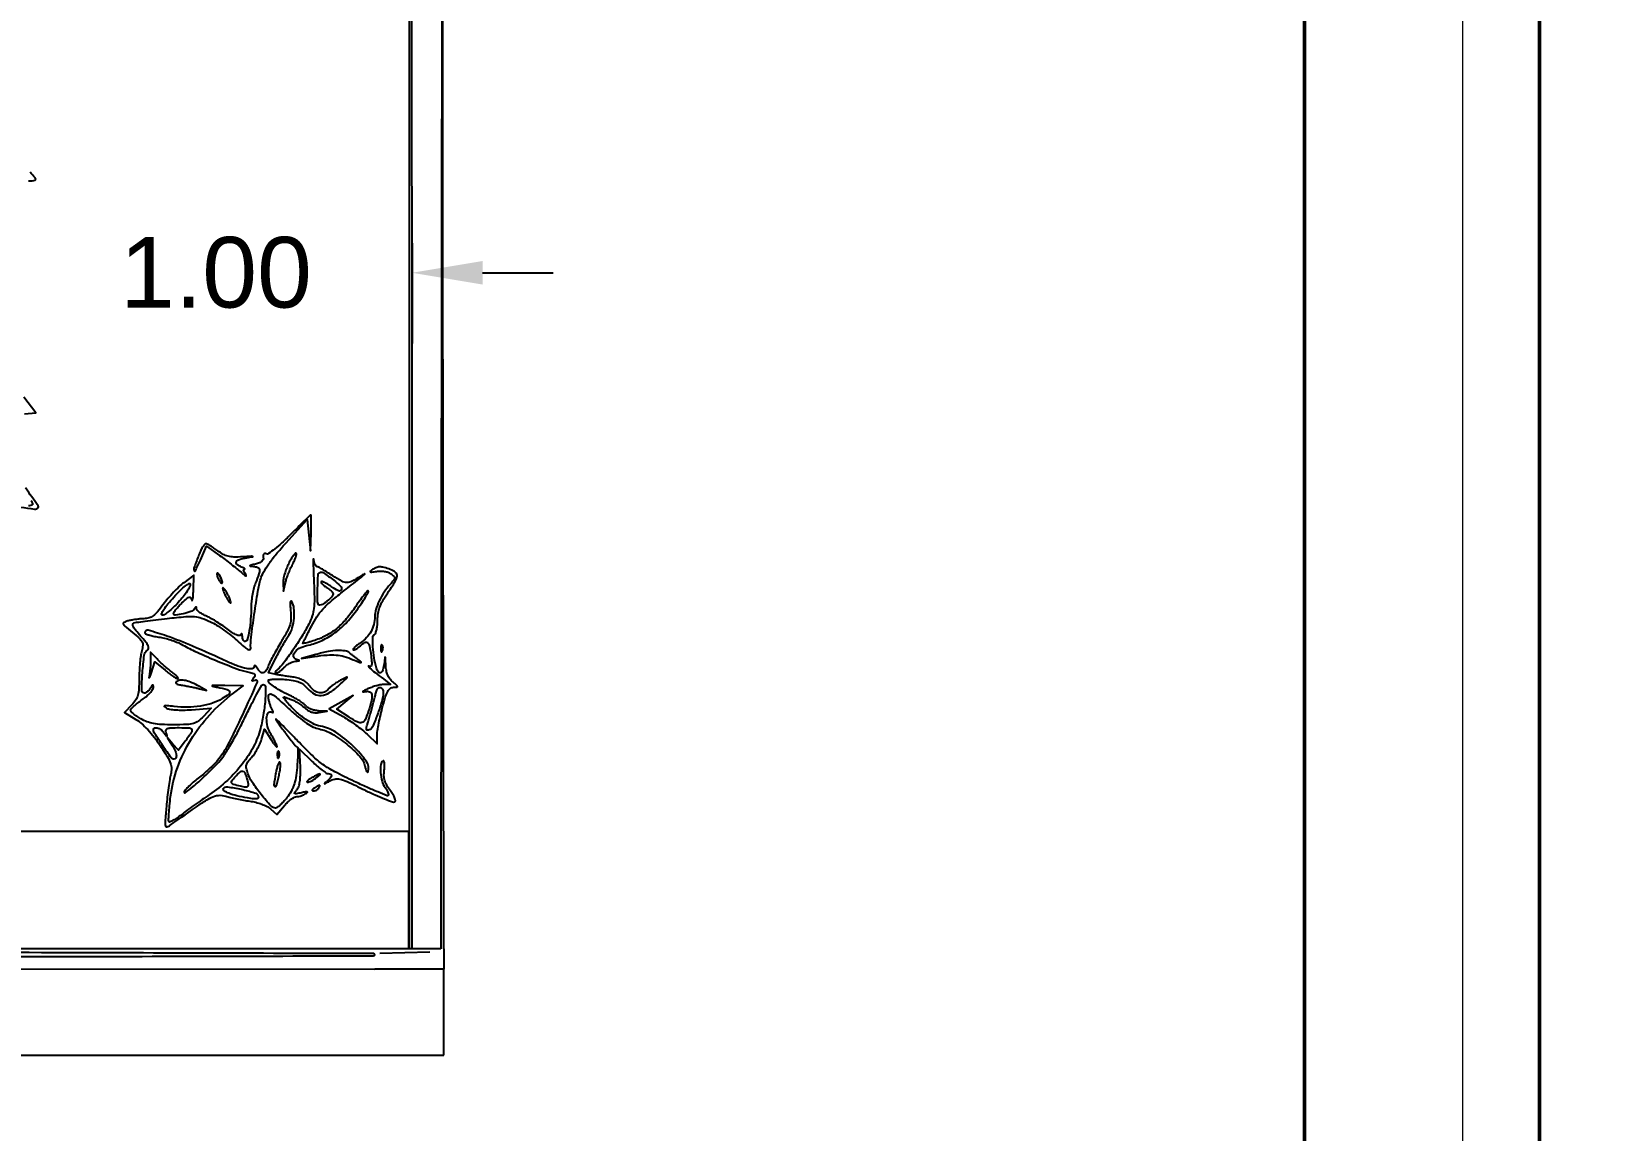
# Model space of a CAD drawing. Header units: inches. Extents: x -279 to 561, y -345 to 342.
# Drawn here: x -206.599 to -202.592, y -302.192 to -299.39 of the extents above; entities that cross this region are included whole.
import ezdxf

# ---------------------------------------------------------------- set-up
doc = ezdxf.new("R2010")
doc.units = ezdxf.units.IN
doc.header["$LTSCALE"] = 0.5
doc.header["$MEASUREMENT"] = 0
doc.layers.add('CADER', color=7, linetype='Continuous')
doc.layers.add('S-DIM', color=7, linetype='Continuous')
doc.layers.add('G-ANNO-HLIN', color=5, linetype='Continuous', lineweight=50)
doc.styles.get("Standard").update_dxf_attribs({"font": 'arial.ttf'})
doc.dimstyles.get("Standard").update_dxf_attribs({"dimtxt": 0.18, "dimasz": 0.18, "dimexe": 0.18, "dimexo": 0.0625, "dimgap": 0.09, "dimtad": 0, "dimtih": 1, "dimtoh": 1, "dimzin": 0, "dimdsep": 46, "dimtxsty": 'Standard', "dimcen": 0.09, "dimadec": 0, "dimazin": 0, "dimtfac": 1, "dimtofl": 0, "dimtmove": 0, "dimatfit": 3, "dimfxl": 1, "dimtolj": 1, "dimtzin": 0, "dimarcsym": 0})

# ---------------------------------------------------------------- blocks, each defined once
blk = doc.blocks.new('*D1071')
at = {"color": 0, "linetype": 'ByBlock', "lineweight": -2, "transparency": 16777216}
for p, q in [((558.6522, 342.2788), (558.6522, 342.4729)), ((560.6522, 342.2788), (560.6522, 342.4729)), ((558.8322, 342.2929), (559.1722, 342.2929)), ((560.4722, 342.2929), (560.1322, 342.2929))]:
    blk.add_line(p, q, dxfattribs=at)
at = {"color": 0, "linetype": 'ByBlock', "transparency": 16777216}
for points in [[(558.8322, 342.3229), (558.8322, 342.2629), (558.6522, 342.2929)], [(560.4722, 342.3229), (560.4722, 342.2629), (560.6522, 342.2929)]]:
    blk.add_solid(points, dxfattribs=at)
at = {"layer": 'Defpoints', "color": 0, "linetype": 'ByBlock', "transparency": 16777216}
for p in [(560.6522, 342.2929), (558.6522, 342.2163), (560.6522, 342.2163)]:
    blk.add_point(p, dxfattribs=at)
at = {"layer": 'Defpoints', "color": 0, "ltscale": 0.5, "transparency": 16777216}
for p in [(-209.5, -305.36), (-209.5, -305.81), (-209.5, -305.81)]:
    blk.add_point(p, dxfattribs=at)
at = {"layer": 'S-DIM', "color": 0, "lineweight": -2, "ltscale": 0.5, "transparency": 16777216}
for p, q in [((-209.5, -305.18), (-209.5, -305)), ((-209.5625, -305.36), (-209.68, -305.36)), ((-209.5625, -305.81), (-209.68, -305.81)), ((-209.5, -305.99), (-209.5, -306.17))]:
    blk.add_line(p, q, dxfattribs=at)
at = {"layer": 'S-DIM', "color": 0, "ltscale": 0.5, "transparency": 16777216}
for points in [[(-209.53, -305.18), (-209.47, -305.18), (-209.5, -305.36)], [(-209.53, -305.99), (-209.47, -305.99), (-209.5, -305.81)]]:
    blk.add_solid(points, dxfattribs=at)
at = {"color": 0, "linetype": 'ByBlock', "transparency": 16777216, "insert": (559.6522, 342.2929), "char_height": 0.18, "attachment_point": 5}
blk.add_mtext('\\A1;2.0000', dxfattribs=at)
at = {"layer": 'S-DIM', "color": 0, "ltscale": 0.5, "transparency": 16777216, "insert": (-209.5, -305.585), "char_height": 0.18, "attachment_point": 5}
blk.add_mtext('\\A1;0.45', dxfattribs=at)
blk = doc.blocks.new('*D1079')
at = {"color": 0, "linetype": 'ByBlock', "lineweight": -2, "transparency": 16777216}
for p, q in [((-206.6281, -299.9298), (-206.6281, -300.1853)), ((-205.6281, -299.9298), (-205.6281, -300.1853)), ((-206.8081, -300.0053), (-206.9881, -300.0053)), ((-205.4481, -300.0053), (-205.2681, -300.0053))]:
    blk.add_line(p, q, dxfattribs=at)
at = {"color": 0, "linetype": 'ByBlock', "transparency": 16777216}
for points in [[(-206.8081, -299.9753), (-206.8081, -300.0353), (-206.6281, -300.0053)], [(-205.4481, -299.9753), (-205.4481, -300.0353), (-205.6281, -300.0053)]]:
    blk.add_solid(points, dxfattribs=at)
at = {"layer": 'Defpoints', "color": 0, "linetype": 'ByBlock', "transparency": 16777216}
for p in [(-206.6281, -299.8673), (-205.6281, -299.8673), (-206.6281, -300.0053)]:
    blk.add_point(p, dxfattribs=at)
at = {"color": 0, "linetype": 'ByBlock', "transparency": 16777216, "insert": (-206.1281, -300.0053), "char_height": 0.18, "attachment_point": 5}
blk.add_mtext('\\A1;1.00', dxfattribs=at)

msp = doc.modelspace()

# ---------------------------------------------------------------- linework, layer by layer
for p, q in [((-205.5511, -298.1207), (-205.5529, -299.9248)), ((-205.5492, -299.9248), (-205.5511, -298.1207)), ((-205.6353, -299.0925), (-205.6353, -300.4107)), ((-205.5529, -299.9248), (-205.5547, -301.7289)), ((-205.5473, -301.7289), (-205.5492, -299.9248)), ((-205.6353, -300.4107), (-205.6353, -301.7289)), ((-205.628, -301.7289), (-205.628, -300.4084)), ((-205.6353, -301.7289), (-208.9358, -301.7289)), ((-205.7099, -301.7399), (-205.5828, -301.7363)), ((-205.5914, -301.7289), (-205.628, -301.7289)), ((-205.5547, -301.7289), (-205.5914, -301.7289)), ((-209.0182, -301.7784), (-205.7232, -301.7802))]:
    msp.add_line(p, q)
at = {"linetype": 'ByBlock'}
for p, q in [((-207.6373, -301.4289), (-205.6373, -301.4289)), ((-205.6373, -301.4289), (-205.6373, -301.7289)), ((-205.628, -301.7289), (-207.628, -301.7289)), ((-205.5473, -301.7289), (-205.5473, -301.7803)), ((-205.5473, -301.7803), (-205.7232, -301.7802)), ((-205.5473, -302), (-205.5473, -301.7803)), ((-212.4927, -302), (-205.5473, -302))]:
    msp.add_line(p, q, dxfattribs=at)
for points in [[(-207.5448, -301.7357, -0.000415), (-206.5419, -301.7376, -0.00001), (-205.7268, -301.74, -0.41338), (-205.7232, -301.7436, -0.41355), (-205.7268, -301.7472, -0.00001), (-206.5474, -301.7491, -0.000412), (-207.5574, -301.7505, -0.000144)], [(-206.6062, -299.7714, 0.030274), (-206.5965, -299.7708, 0.031408), (-206.5894, -299.7694, 0.341547), (-206.5877, -299.7672, 0.180647), (-206.5891, -299.7635, 0.004192), (-206.6017, -299.7493, 0.00878)], [(-206.6163, -300.3648), (-206.5877, -300.3626), (-206.6184, -300.3223, -0.008523)], [(-206.664, -300.5975, 0.002011), (-206.5908, -300.6077, 0.234078), (-206.5819, -300.6047, 0.363634), (-206.5815, -300.5996, 0.001742), (-206.6137, -300.5538, 0.002083)], [(-206.5999, -300.5856, -0.009944), (-206.5954, -300.5941, -0.344889), (-206.5958, -300.5962, -0.223605), (-206.606, -300.5991, -0.003597)]]:
    msp.add_lwpolyline(points, format="xyb")
for points in [[(-205.9394, -300.6741, -0.012005), (-205.9597, -300.6935, -0.01838), (-205.9783, -300.7093, -0.013467), (-205.994, -300.7211, -0.250091), (-206, -300.7218, 0.101025), (-206.0038, -300.7212, 0.211831), (-206.0064, -300.7224, 0.161681), (-206.0077, -300.7256, 0.056864), (-206.0074, -300.7306, -0.123988), (-206.0078, -300.7365, -0.132915), (-206.011, -300.7412, -0.090565), (-206.0174, -300.745, -0.034658), (-206.0272, -300.7479, 0.004048), (-206.0389, -300.7506, 0.144111), (-206.0413, -300.752, 0.626502), (-206.0409, -300.7531, 0.010948), (-206.0327, -300.7537, -0.085113), (-206.0217, -300.7562, -0.268546), (-206.0172, -300.762, -0.118005), (-206.0184, -300.7729, -0.013784), (-206.0272, -300.796, 0.03508), (-206.0315, -300.8085, 0.018422), (-206.035, -300.8245, 0.018236), (-206.0375, -300.8413, 0.026637), (-206.0383, -300.8562, -0.018089), (-206.0396, -300.8886, -0.024584), (-206.0432, -300.9176, -0.01987), (-206.0481, -300.9406, -0.342046), (-206.0538, -300.945, -0.187416), (-206.0563, -300.9441, -0.083499), (-206.0585, -300.9413, -0.065542), (-206.0601, -300.9371, -0.047443), (-206.0608, -300.9322, 0.025622), (-206.0612, -300.9277, 0.16282), (-206.0622, -300.9257, 0.439937), (-206.0635, -300.9258, 0.076212), (-206.0649, -300.9281, -0.327084), (-206.0685, -300.9303, -0.082393), (-206.0755, -300.9286, -0.045112), (-206.0859, -300.9229, -0.015701), (-206.0997, -300.9131, 0.014077), (-206.1133, -300.9033, 0.011253), (-206.1285, -300.8934, 0.011416), (-206.143, -300.885, 0.028081), (-206.1541, -300.8796, -0.028109), (-206.1631, -300.8753, -0.03707), (-206.1706, -300.8704, -0.040611), (-206.176, -300.8655, -0.187543), (-206.1775, -300.8617, 0.03129), (-206.1778, -300.858, 0.372515), (-206.1788, -300.8571, 0.235581), (-206.1803, -300.8579, 0.018082), (-206.183, -300.8617, -0.160396), (-206.1922, -300.869, -0.033174), (-206.2121, -300.8749, -0.032365), (-206.2314, -300.878, -0.441959), (-206.236, -300.8737, -0.151041), (-206.2349, -300.8701, -0.01733), (-206.2298, -300.8631, -0.019648), (-206.2229, -300.8551, -0.014823), (-206.2147, -300.8468, -0.008607), (-206.2019, -300.8349, -0.115359), (-206.1963, -300.8318, -0.337571), (-206.1927, -300.8333, -0.071756), (-206.1899, -300.8399, 0.54706), (-206.1886, -300.8403, 0.181237), (-206.1872, -300.8381, 0.028174), (-206.1862, -300.8287, 0.008844), (-206.1856, -300.8146), (-206.1848, -300.7758), (-206.2104, -300.7954, 0.02841), (-206.2221, -300.8054, 0.013), (-206.2363, -300.8197, 0.012826), (-206.2504, -300.8356, 0.017267), (-206.2623, -300.8507, -0.016549), (-206.277, -300.8693, -0.058984), (-206.288, -300.8796, -0.085687), (-206.2987, -300.885, -0.065674), (-206.3118, -300.8871, 0.015849), (-206.322, -300.8878, 0.01097), (-206.3334, -300.8891, 0.011074), (-206.3444, -300.8909, 0.022233), (-206.353, -300.8929, 0.037814), (-206.3633, -300.8966, 0.405401), (-206.3648, -300.9004, 0.121355), (-206.3608, -300.9058, 0.004457), (-206.3408, -300.9221, -0.013574), (-206.3231, -300.9372, -0.094898), (-206.3163, -300.9462, -0.142264), (-206.3146, -300.9554, -0.043813), (-206.3173, -300.9694, 0.035101), (-206.3199, -300.9815, 0.011271), (-206.322, -300.9996, 0.011181), (-206.3235, -301.02, 0.012287), (-206.324, -301.0398, -0.013332), (-206.3247, -301.0664, -0.055063), (-206.3273, -301.0822, -0.077709), (-206.3328, -301.0942, -0.045134), (-206.3427, -301.1066), (-206.3614, -301.1262), (-206.3324, -301.1437, -0.047887), (-206.3183, -301.1541, -0.022701), (-206.3022, -301.1699, -0.021007), (-206.2857, -301.1893, -0.01885), (-206.2703, -301.2107, -0.008937), (-206.2518, -301.2394, -0.050124), (-206.2439, -301.2558, -0.08768), (-206.2415, -301.269, -0.063542), (-206.2434, -301.2839, 0.023176), (-206.246, -301.2968, 0.005979), (-206.2492, -301.3178, 0.006071), (-206.2521, -301.3418, 0.006147), (-206.2545, -301.3658, 0.002764), (-206.2576, -301.4045, 0.069809), (-206.257, -301.4151, 0.436102), (-206.253, -301.4175, 0.085141), (-206.2447, -301.4135, -0.002169), (-206.1685, -301.3599, -0.031801), (-206.1404, -301.3428, -0.097619), (-206.122, -301.3374, -0.099823), (-206.1031, -301.3394, 0.017656), (-206.0911, -301.3428, 0.007681), (-206.075, -301.3464, 0.00759), (-206.0577, -301.3497, 0.010023), (-206.0419, -301.3521, -0.028645), (-206.0265, -301.3551, -0.027112), (-206.0112, -301.3599, -0.028468), (-205.9979, -301.3657, -0.06742), (-205.9891, -301.3718), (-205.973, -301.3865), (-205.9537, -301.3636, -0.028183), (-205.9454, -301.3548, -0.031612), (-205.9365, -301.3473, -0.033316), (-205.9282, -301.3421, -0.123052), (-205.9222, -301.3405, 0.048306), (-205.9167, -301.3399, 0.028208), (-205.9104, -301.3383, 0.027997), (-205.9041, -301.3358, 0.041992), (-205.899, -301.333, 0.04502), (-205.8951, -301.3298, 0.598507), (-205.8955, -301.3284, 0.102043), (-205.8995, -301.3284, 0.007677), (-205.91, -301.3306, -0.00642), (-205.9236, -301.3336, -0.197542), (-205.927, -301.333, -0.42696), (-205.9274, -301.3307, -0.017042), (-205.9216, -301.3231, 0.095364), (-205.9171, -301.3148, 0.040209), (-205.9142, -301.3024, 0.031254), (-205.9128, -301.286, 0.015492), (-205.9129, -301.2651), (-205.9147, -301.2198), (-205.8828, -301.2509, 0.012895), (-205.8699, -301.2628, 0.017392), (-205.8576, -301.2729, 0.014504), (-205.8471, -301.2805, 0.149579), (-205.842, -301.282, -0.115682), (-205.8355, -301.2835, -0.337946), (-205.8336, -301.2874, -0.141942), (-205.8368, -301.2936, -0.029032), (-205.8459, -301.3021, 0.008483), (-205.8516, -301.3071, 0.737615), (-205.8513, -301.3077, 0.097787), (-205.8487, -301.3069, 0.003017), (-205.839, -301.3012, -0.077227), (-205.8252, -301.2957, -0.117206), (-205.8124, -301.2958, -0.047927), (-205.7939, -301.3023, -0.004357), (-205.7497, -301.3232, 0.007136), (-205.7225, -301.3359, 0.010573), (-205.6983, -301.3462, 0.00604), (-205.6778, -301.3541, 0.170906), (-205.6722, -301.3541, 0.34623), (-205.6703, -301.3513, 0.072472), (-205.6717, -301.345, 0.045744), (-205.6761, -301.3363, 0.02139), (-205.6832, -301.3259, -0.027914), (-205.6926, -301.3118, -0.061185), (-205.6977, -301.3, -0.066003), (-205.6996, -301.2878, -0.037437), (-205.6988, -301.2729, 0.019866), (-205.6979, -301.2624, 0.045081), (-205.6982, -301.2545, 0.089662), (-205.6997, -301.2501, 0.432973), (-205.7019, -301.2495, 0.231172), (-205.7078, -301.2588, 0.045895), (-205.7082, -301.2792, 0.046882), (-205.7044, -301.3012, 0.087389), (-205.6968, -301.3175, -0.022717), (-205.6926, -301.3242, -0.03424), (-205.6896, -301.3304, -0.036867), (-205.688, -301.3354, -0.261008), (-205.6886, -301.3378, -0.300445), (-205.6917, -301.3384, -0.002554), (-205.7156, -301.3287, -0.00778), (-205.7433, -301.3168, -0.004803), (-205.7755, -301.3019, -0.009727), (-205.8252, -301.2771, -0.03515), (-205.8553, -301.2586, -0.036007), (-205.8822, -301.2362, -0.010573), (-205.9201, -301.1982, 0.002711), (-205.9432, -301.1742, 0.005565), (-205.9617, -301.1557, 0.005807), (-205.9747, -301.1432, 0.868999), (-205.9755, -301.1439, 0.025152), (-205.9655, -301.1589, 0.005303), (-205.9464, -301.184, 0.002174), (-205.9258, -301.2103, 0.112247), (-205.9207, -301.2143, -0.283468), (-205.9193, -301.2166, -0.006051), (-205.9193, -301.2304, -0.012085), (-205.9199, -301.247, -0.007622), (-205.9214, -301.2664, -0.016155), (-205.9247, -301.2931, -0.042353), (-205.9293, -301.3118, -0.051499), (-205.9364, -301.3273, -0.035594), (-205.9473, -301.3432, -0.016142), (-205.956, -301.3535, -0.021747), (-205.9646, -301.3621, -0.019546), (-205.9721, -301.3685, -0.168467), (-205.9762, -301.3699, -0.214497), (-205.9877, -301.3648, -0.012945), (-206.0125, -301.3353, -0.019406), (-206.0355, -301.3041, -0.065299), (-206.0468, -301.2816, -0.03316), (-206.0504, -301.2687, -0.108562), (-206.0503, -301.2599, -0.103186), (-206.0465, -301.2517, -0.028363), (-206.0373, -301.2407, 0.039593), (-206.0301, -301.2317, 0.02236), (-206.0227, -301.2198, 0.022205), (-206.0164, -301.207, 0.033731), (-206.0121, -301.1954), (-206.0043, -301.1685), (-205.9883, -301.1941, 0.01067), (-205.9822, -301.2035, 0.023864), (-205.977, -301.2103, 0.043932), (-205.9735, -301.2138, 0.636333), (-205.9723, -301.2133, 0.103621), (-205.9731, -301.2095, 0.011677), (-205.9768, -301.2014, 0.013757), (-205.9818, -301.1919, 0.010768), (-205.9877, -301.1819, -0.073397), (-205.9963, -301.1619, -0.072658), (-205.9988, -301.1402, -0.141235), (-205.9946, -301.127, -0.403342), (-205.986, -301.1251, 0.100901), (-205.9832, -301.1261, 0.465649), (-205.982, -301.1251, 0.104572), (-205.9828, -301.1217, 0.013397), (-205.9862, -301.1149, -0.035803), (-205.9893, -301.108, -0.023248), (-205.9919, -301.0996, -0.023378), (-205.9937, -301.0912, -0.040466), (-205.9943, -301.084, -0.314161), (-205.9911, -301.0794, -0.230548), (-205.9847, -301.08, -0.043504), (-205.9712, -301.0901, -0.004964), (-205.943, -301.1157, 0.012172), (-205.9178, -301.1378, 0.026762), (-205.8974, -301.1532, 0.035166), (-205.88, -301.1632, 0.066384), (-205.8647, -301.1682, -0.088682), (-205.8328, -301.1803, -0.035412), (-205.7944, -301.2072, -0.03411), (-205.7612, -301.2381, -0.133947), (-205.7482, -301.2626, 0.017675), (-205.746, -301.271, 0.049342), (-205.7437, -301.2766, 0.171565), (-205.7417, -301.2783, 0.433974), (-205.7402, -301.2776, 0.246111), (-205.7442, -301.2508, 0.044355), (-205.7785, -301.2116, 0.04601), (-205.8224, -301.1767, 0.102663), (-205.8619, -301.1611, -0.080784), (-205.8814, -301.1544, -0.035877), (-205.9044, -301.1399, -0.032979), (-205.928, -301.1199, -0.030035), (-205.9496, -301.0964, -0.012289), (-205.9555, -301.0887, -0.486395), (-205.955, -301.0869, -0.186622), (-205.952, -301.0869, -0.004392), (-205.9386, -301.0918, -0.029187), (-205.9293, -301.0959, -0.018324), (-205.919, -301.1018, -0.018382), (-205.9092, -301.1083, -0.031749), (-205.9016, -301.1146, 0.050093), (-205.8934, -301.1209, 0.061534), (-205.8846, -301.1249, 0.061981), (-205.8752, -301.1266, 0.051905), (-205.865, -301.1262), (-205.8441, -301.123), (-205.867, -301.1219, -0.044897), (-205.8765, -301.1206, -0.038709), (-205.8861, -301.1176, -0.04055), (-205.8945, -301.1134, -0.084017), (-205.9, -301.1087, 0.052828), (-205.9056, -301.1032, 0.019055), (-205.9146, -301.0966, 0.018653), (-205.9251, -301.0901, 0.021068), (-205.9357, -301.0847, -0.014116), (-205.9597, -301.0727, -0.026607), (-205.9783, -301.0615, -0.028423), (-205.9912, -301.0517, -0.218628), (-205.9943, -301.0449, -0.368384), (-205.9923, -301.0425, -0.021559), (-205.9821, -301.0414, -0.024324), (-205.9687, -301.041, -0.014552), (-205.9527, -301.0419, -0.018376), (-205.9308, -301.0445, -0.054574), (-205.9161, -301.0485, -0.071052), (-205.9049, -301.0548, -0.05064), (-205.8945, -301.0648, 0.087173), (-205.8773, -301.0789, 0.152419), (-205.8594, -301.0827, 0.118101), (-205.8393, -301.0759, 0.041826), (-205.8148, -301.0574, 0.001651), (-205.7961, -301.0406, 0.101561), (-205.7935, -301.037, 0.699802), (-205.7945, -301.036, 0.006547), (-205.808, -301.0426, 0.020436), (-205.8173, -301.0478, 0.017449), (-205.8267, -301.054, 0.017804), (-205.8348, -301.0602, 0.046803), (-205.84, -301.0654, -0.110074), (-205.8514, -301.0742, -0.146254), (-205.8642, -301.0761, -0.12723), (-205.8773, -301.0707, -0.073552), (-205.8893, -301.0584, 0.057809), (-205.8971, -301.05, 0.056687), (-205.9066, -301.0435, 0.051613), (-205.9182, -301.0388, 0.035693), (-205.932, -301.036, -0.003179), (-205.9445, -301.0342, -0.002688), (-205.9576, -301.0322, -0.002711), (-205.9695, -301.0302, -0.007569), (-205.9778, -301.0286), (-205.9944, -301.0253), (-205.9751, -300.987, -0.007062), (-205.9667, -300.9709, -0.006084), (-205.9574, -300.9542, -0.006135), (-205.9486, -300.9393, -0.017592), (-205.9421, -300.9292, 0.088251), (-205.9334, -300.9107, 0.045052), (-205.929, -300.8853, 0.045136), (-205.9292, -300.8602, 0.117064), (-205.935, -300.8433, 0.379291), (-205.9371, -300.8427, 0.258728), (-205.9387, -300.8449, 0.045466), (-205.9389, -300.8531, 0.011181), (-205.9377, -300.8665, -0.033248), (-205.9368, -300.8862, -0.066134), (-205.9391, -300.9016, -0.051584), (-205.9459, -300.9181, -0.013722), (-205.96, -300.9429, 0.006809), (-205.9706, -300.9608, 0.006716), (-205.9807, -300.9791, 0.006622), (-205.9891, -300.9953, 0.025502), (-205.9937, -301.0058, -0.046304), (-206.0004, -301.0195, -0.199304), (-206.0076, -301.0247, -0.254031), (-206.0152, -301.0227, -0.071068), (-206.023, -301.0128, 0.026656), (-206.026, -301.0082, 0.127471), (-206.0284, -301.0062, 0.384778), (-206.03, -301.0067, 0.127487), (-206.0307, -301.0093, -0.374937), (-206.0357, -301.0147, -0.074969), (-206.05, -301.0142, -0.0436), (-206.0721, -301.008, -0.018214), (-206.1005, -300.996, 0.007121), (-206.1877, -300.9571, 0.017374), (-206.2533, -300.9315, 0.015815), (-206.3008, -300.9166, 0.49671), (-206.3093, -300.923, 0.306223), (-206.3076, -300.9255, 0.020472), (-206.2991, -300.9285, 0.023884), (-206.2878, -300.9314, 0.015095), (-206.2745, -300.9338, -0.023279), (-206.2595, -300.9367, -0.017291), (-206.2433, -300.9412, -0.017561), (-206.2283, -300.9465, -0.037335), (-206.2171, -300.9519, 0.025265), (-206.1829, -300.9696, 0.007558), (-206.1289, -300.993, 0.006507), (-206.0751, -301.0147, 0.043146), (-206.0473, -301.0227, -0.016512), (-206.0348, -301.0256, -0.12757), (-206.0297, -301.0286, -0.292332), (-206.0288, -301.0323, -0.089217), (-206.0318, -301.0377, 0.012079), (-206.0361, -301.0432, 0.303619), (-206.0362, -301.045, 0.350003), (-206.0347, -301.0456, 0.013952), (-206.0285, -301.0434, -0.667622), (-206.0231, -301.0491, -0.004581), (-206.0607, -301.1318, -0.00875), (-206.0994, -301.2114, -0.057147), (-206.124, -301.2485, -0.022332), (-206.1331, -301.2584, -0.009872), (-206.1459, -301.2706, -0.009748), (-206.16, -301.2831, -0.012943), (-206.1734, -301.2939, 0.014041), (-206.1858, -301.3039, 0.01655), (-206.1969, -301.314, 0.015556), (-206.2056, -301.3231, 0.092183), (-206.209, -301.3287, 0.74909), (-206.2062, -301.3309, 0.018072), (-206.1863, -301.3151, 0.014045), (-206.158, -301.2895, 0.00789), (-206.125, -301.257, 0.043149), (-206.1107, -301.2397, 0.015183), (-206.0932, -301.2126, 0.013829), (-206.0744, -301.1793, 0.010389), (-206.0554, -301.1416, -0.005396), (-206.039, -301.1084, -0.008617), (-206.0243, -301.0804, -0.003249), (-206.0112, -301.0569, -0.27018), (-206.0077, -301.0549, -0.40802), (-206.0017, -301.0608, -0.020725), (-206.0023, -301.0911, -0.025704), (-206.0065, -301.1282, -0.021523), (-206.0147, -301.1669, -0.057555), (-206.0321, -301.2125, -0.044054), (-206.0608, -301.2574, -0.041597), (-206.099, -301.2992, -0.0385), (-206.1445, -301.3353, 0.003819), (-206.1633, -301.3483, 0.002961), (-206.1837, -301.3626, 0.002993), (-206.2025, -301.3763, 0.007209), (-206.2162, -301.3867, -0.013687), (-206.2272, -301.3947, -0.021892), (-206.237, -301.4009, -0.017548), (-206.245, -301.4051, -0.318888), (-206.2477, -301.4047, -0.209991), (-206.249, -301.4015, -0.00459), (-206.2481, -301.3844, -0.009675), (-206.2464, -301.3641, -0.006285), (-206.2438, -301.3407, -0.055153), (-206.2261, -301.2668, -0.050341), (-206.1924, -301.1962, -0.048943), (-206.1441, -301.1319, -0.046334), (-206.0834, -301.0769), (-206.059, -301.0586), (-206.1054, -301.0575, 0.001914), (-206.1313, -301.057, 0.060652), (-206.1376, -301.0577, 0.793037), (-206.1376, -301.059, 0.009638), (-206.1242, -301.0619, -0.014287), (-206.0996, -301.0675, -0.236506), (-206.0934, -301.0728, -0.342415), (-206.0952, -301.0794, -0.023895), (-206.1123, -301.0909, -0.056845), (-206.1373, -301.1025, -0.039377), (-206.1677, -301.11, -0.037092), (-206.2009, -301.1129, -0.035485), (-206.2348, -301.1109, 0.00547), (-206.2525, -301.1088, 0.071065), (-206.2592, -301.1091, 0.599807), (-206.2598, -301.111, 0.068541), (-206.2552, -301.1146, 0.09294), (-206.2465, -301.1177, 0.022508), (-206.2313, -301.1195, 0.020844), (-206.2122, -301.12, 0.014201), (-206.1906, -301.119), (-206.1399, -301.1154), (-206.16, -301.1364, -0.041297), (-206.1735, -301.1484, -0.094017), (-206.1857, -301.1543, -0.058098), (-206.2026, -301.1569, -0.008655), (-206.237, -301.1575, -0.012326), (-206.2666, -301.1567, -0.033546), (-206.2875, -301.1543, -0.044538), (-206.3041, -301.1497, -0.042921), (-206.3199, -301.1421, -0.016256), (-206.3299, -301.1358, -0.022958), (-206.3383, -301.1294, -0.020325), (-206.3446, -301.1238, -0.202613), (-206.3459, -301.1206, -0.194669), (-206.3446, -301.1172, -0.014808), (-206.3374, -301.1102, -0.018645), (-206.328, -301.1022, -0.013052), (-206.3168, -301.0938, 0.023356), (-206.3056, -301.0851, 0.029485), (-206.2962, -301.0761, 0.03016), (-206.2895, -301.0678, 0.158606), (-206.2877, -301.0622, 0.027948), (-206.288, -301.0571, 0.450019), (-206.2893, -301.0562, 0.192724), (-206.2913, -301.0576, 0.010836), (-206.2952, -301.0641, -0.04164), (-206.2987, -301.069, -0.044541), (-206.3028, -301.0731, -0.049066), (-206.307, -301.076, -0.126357), (-206.3105, -301.0769, -0.419271), (-206.3175, -301.0698, -0.013365), (-206.3155, -301.025, -0.014998), (-206.311, -300.9803, -0.225337), (-206.3027, -300.9675, 0.233877), (-206.2999, -300.9628, 0.138397), (-206.301, -300.9563, 0.058195), (-206.3072, -300.9465, 0.012584), (-206.3203, -300.9313, -0.013445), (-206.3323, -300.9173, -0.050862), (-206.3386, -300.9076, -0.121818), (-206.3401, -300.9014, -0.322466), (-206.3376, -300.898, -0.043148), (-206.3307, -300.8963, -0.002312), (-206.3084, -300.8932, -0.003606), (-206.2818, -300.8898, -0.00262), (-206.2521, -300.8864, -0.005507), (-206.205, -300.8818, -0.040734), (-206.1824, -300.8817, -0.066092), (-206.1648, -300.8854, -0.027518), (-206.1422, -300.8948, -0.027647), (-206.1266, -300.9034, -0.01394), (-206.1078, -300.9159, -0.0138), (-206.0891, -300.93, -0.019919), (-206.0734, -300.9435, 0.00846), (-206.0562, -300.959, 0.05355), (-206.0466, -300.9657, 0.243158), (-206.0418, -300.9659, 0.297385), (-206.0395, -300.9621, -0.040068), (-206.0383, -300.9345, -0.005165), (-206.0304, -300.8758, -0.005775), (-206.0212, -300.8173, -0.029919), (-206.0139, -300.7854, -0.057594), (-206.0067, -300.7685, -0.023683), (-205.9933, -300.7475, -0.019718), (-205.9746, -300.7229, -0.011348), (-205.9501, -300.6946), (-205.8954, -300.6342), (-205.8911, -300.6742), (-205.8868, -300.7142), (-205.8856, -300.6685, 0.004148), (-205.8853, -300.6509, 0.006922), (-205.8853, -300.6361, 0.001918), (-205.8856, -300.6234, 0.406653), (-205.8864, -300.6227, 0.194315), (-205.8878, -300.6232, 0.000514), (-205.9028, -300.6378, 0.003013), (-205.9197, -300.6544, 0.001861)], [(-206.1728, -300.7273, 0.004775), (-206.1842, -300.758, 0.20029), (-206.1838, -300.7649, 0.628682), (-206.1806, -300.7649, 0.005959), (-206.1678, -300.7377), (-206.1518, -300.7025), (-206.1188, -300.7261, -0.005609), (-206.1046, -300.7366, -0.004182), (-206.0892, -300.7484, -0.004227), (-206.0748, -300.7597, -0.009582), (-206.0642, -300.7686, 0.009175), (-206.0563, -300.7752, 0.052371), (-206.0517, -300.7782, 0.650784), (-206.0508, -300.7775, 0.096421), (-206.0522, -300.7747, -0.032059), (-206.0555, -300.7697, -0.068797), (-206.0573, -300.7655, -0.135123), (-206.0572, -300.7626, -0.309783), (-206.0556, -300.7613, 0.307526), (-206.0547, -300.7606, 0.302641), (-206.055, -300.7594, 0.061517), (-206.0578, -300.7576, 0.017795), (-206.0626, -300.7556, -0.070051), (-206.0745, -300.7488, -0.371813), (-206.0759, -300.742, -0.196682), (-206.0682, -300.7359, -0.032161), (-206.0492, -300.7316, 0.003082), (-206.0343, -300.7291, 0.830044), (-206.0343, -300.7284, 0.064409), (-206.0384, -300.7281, 0.001173), (-206.06, -300.7294, -0.018531), (-206.0821, -300.7299, -0.056554), (-206.097, -300.728, -0.067632), (-206.1096, -300.7231, -0.035627), (-206.1236, -300.7139, 0.012887), (-206.1331, -300.707, 0.0165), (-206.1422, -300.7012, 0.014437), (-206.1501, -300.6969, 0.119646), (-206.154, -300.6959, 0.238034), (-206.1573, -300.6976, 0.024057), (-206.1623, -300.7051, 0.026025), (-206.1677, -300.7153, 0.017742)], [(-205.8785, -300.7913, -0.006466), (-205.877, -300.8365, -0.03443), (-205.8783, -300.8612, -0.054175), (-205.8827, -300.8801, -0.033034), (-205.8916, -300.9012, -0.021935), (-205.9089, -300.9321, -0.012312), (-205.9325, -300.968, -0.010724), (-205.9562, -301.0008, -0.059008), (-205.9713, -301.0164, 0.031359), (-205.9751, -301.02, 0.09702), (-205.9769, -301.0229, 0.26916), (-205.9766, -301.0247, 0.226306), (-205.9748, -301.0256, 0.122906), (-205.971, -301.0247, 0.030853), (-205.9656, -301.0213, 0.029627), (-205.9596, -301.0166, 0.02606), (-205.954, -301.011, -0.047438), (-205.9478, -301.0053, -0.037277), (-205.9401, -301.0004, -0.038419), (-205.9322, -300.9968, -0.072041), (-205.9254, -300.9955, 0.004396), (-205.9169, -300.9949, 0.242314), (-205.9156, -300.9941, 0.49351), (-205.916, -300.9931, 0.007063), (-205.9228, -300.9913, -0.263542), (-205.93, -300.9843, -0.231255), (-205.9282, -300.9738, -0.111491), (-205.9156, -300.9626, -0.073558), (-205.8973, -300.9558, 0.052593), (-205.8616, -300.9443, 0.04854), (-205.8281, -300.9253, 0.046059), (-205.7973, -300.8991, 0.038638), (-205.7698, -300.8663, 0.00721), (-205.7572, -300.8481, 0.011746), (-205.7471, -300.8323, 0.005476), (-205.7392, -300.8189, 0.339026), (-205.7396, -300.8163, 0.439808), (-205.7418, -300.8164, 0.006114), (-205.7512, -300.8279, 0.012348), (-205.7622, -300.8424, 0.007268), (-205.7747, -300.8602, -0.032234), (-205.7989, -300.8914, -0.047117), (-205.8243, -300.9152, -0.050251), (-205.8524, -300.9327, -0.044415), (-205.8845, -300.9451, -0.005138), (-205.8929, -300.9474, -0.008818), (-205.8999, -300.9491, -0.003302), (-205.9058, -300.9504, -0.498955), (-205.9063, -300.95, -0.097205), (-205.906, -300.949, -0.00027), (-205.8998, -300.9365, -0.001614), (-205.8928, -300.9225, -0.001005), (-205.8845, -300.906, -0.029263), (-205.8709, -300.8826, -0.037601), (-205.8556, -300.863, -0.03115), (-205.8354, -300.8433, -0.012975), (-205.8059, -300.8193, 0.002246), (-205.7679, -300.7897, 0.013645), (-205.7487, -300.7737, 0.882424), (-205.7495, -300.7726, 0.032502), (-205.7598, -300.7788, -0.025261), (-205.7809, -300.7917, -0.131327), (-205.794, -300.7949, -0.121245), (-205.8075, -300.7913, -0.02018), (-205.8306, -300.7773, 0.006961), (-205.8442, -300.7686, 0.009839), (-205.8565, -300.7612, 0.006403), (-205.8669, -300.7554, 0.123677), (-205.8705, -300.7545, -0.254719), (-205.8728, -300.7533, -0.043714), (-205.8753, -300.7486, -0.038355), (-205.8775, -300.7421, -0.025572), (-205.879, -300.7344, 0.894561), (-205.8797, -300.7344, 0.022196), (-205.88, -300.7428, 0.006393), (-205.8796, -300.763, 0.002396)], [(-205.9425, -300.7462, 0.02594), (-205.9482, -300.7591, 0.022055), (-205.953, -300.7732, 0.022637), (-205.9561, -300.7865, 0.056546), (-205.9569, -300.7964), (-205.9561, -300.8168), (-205.9508, -300.7948, -0.02205), (-205.9478, -300.7847, -0.011136), (-205.9433, -300.7721, -0.011037), (-205.938, -300.7593, -0.01612), (-205.9327, -300.7484, 0.016891), (-205.9281, -300.7387, 0.025373), (-205.9248, -300.73, 0.022912), (-205.9228, -300.7229, 0.256646), (-205.9236, -300.7202, 0.432824), (-205.9258, -300.7202, 0.023851), (-205.9307, -300.7263, 0.024777), (-205.9364, -300.7351, 0.014016)], [(-206.1259, -300.7729, 0.067616), (-206.1254, -300.7764, 0.024967), (-206.1238, -300.7813, 0.024204), (-206.1215, -300.7864, 0.026766), (-206.1188, -300.7912, 0.027796), (-206.1161, -300.7949, 0.102785), (-206.1138, -300.7968, 0.335455), (-206.1124, -300.7965, 0.190341), (-206.1117, -300.7948, 0.067616), (-206.1122, -300.7913, 0.024967), (-206.1138, -300.7864, 0.024204), (-206.1161, -300.7813, 0.026766), (-206.1188, -300.7765, 0.027796), (-206.1216, -300.7727, 0.102785), (-206.1238, -300.7709, 0.335455), (-206.1253, -300.7711, 0.190341)], [(-205.8275, -300.7891, -0.036038), (-205.8102, -300.8039, -0.303164), (-205.8082, -300.8135, -0.435043), (-205.8155, -300.8162, -0.040181), (-205.834, -300.8052, 0.016907), (-205.8427, -300.7994, 0.026369), (-205.8505, -300.7952, 0.024267), (-205.8569, -300.7925, 0.291362), (-205.8594, -300.793, 0.364189), (-205.8596, -300.7951, 0.040469), (-205.8563, -300.7992, 0.034412), (-205.8509, -300.8039, 0.019938), (-205.8438, -300.809, -0.022631), (-205.8341, -300.816, -0.124726), (-205.8301, -300.8212, -0.201655), (-205.8301, -300.8262, -0.075313), (-205.8338, -300.8324, -0.032097), (-205.8383, -300.837, -0.01819), (-205.8442, -300.8422, -0.018104), (-205.8506, -300.8469, -0.0283), (-205.8564, -300.8505, -0.122451), (-205.8637, -300.8523, -0.330325), (-205.8677, -300.8494, -0.075154), (-205.8692, -300.8392, -0.005071), (-205.8689, -300.8099, -0.008514), (-205.8676, -300.7757, -0.268201), (-205.8631, -300.7689, -0.273678), (-205.8551, -300.7694, -0.008801)], [(-205.7305, -300.7626, 0.046268), (-205.7347, -300.7662, 0.552868), (-205.7343, -300.7679, 0.114203), (-205.7302, -300.7683, 0.007961), (-205.7186, -300.7665, -0.041402), (-205.7084, -300.7656, -0.042356), (-205.6982, -300.7664, -0.045266), (-205.6891, -300.7688, -0.071352), (-205.682, -300.7726, -0.029272), (-205.674, -300.7792, -0.226892), (-205.6722, -300.7836, -0.15652), (-205.6743, -300.7887, -0.012508), (-205.6839, -300.7997, 0.039711), (-205.699, -300.8191, 0.034192), (-205.7117, -300.8416, 0.035674), (-205.7204, -300.8638, 0.075909), (-205.7232, -300.882, -0.060957), (-205.7256, -300.9016, -0.064947), (-205.7326, -300.9196, -0.063754), (-205.7442, -300.9354, -0.055412), (-205.7599, -300.9487, 0.01653), (-205.7678, -300.9544, 0.028408), (-205.7739, -300.9597, 0.02915), (-205.7779, -300.9641, 0.384462), (-205.7778, -300.9661, 0.295732), (-205.7757, -300.9666, 0.037158), (-205.7712, -300.9645, 0.034048), (-205.7657, -300.9609, 0.021531), (-205.7598, -300.956, -0.051909), (-205.7481, -300.9474, -0.334396), (-205.7413, -300.9482, -0.156567), (-205.7365, -300.9569, -0.013382), (-205.7325, -300.9822, -0.010159), (-205.7306, -300.9985, -0.081706), (-205.7311, -301.0061, -0.300656), (-205.7339, -301.0086, -0.163332), (-205.7386, -301.0079, 0.759774), (-205.7395, -301.0088, 0.075728), (-205.736, -301.0129, 0.013388), (-205.7225, -301.0242, 0.00401), (-205.7012, -301.0405), (-205.6829, -301.0544), (-205.7012, -301.055, 0.040481), (-205.7098, -301.056, 0.019351), (-205.7206, -301.0585, 0.019041), (-205.7318, -301.0621, 0.025702), (-205.7415, -301.0662, 0.006233), (-205.7508, -301.0708, 0.099168), (-205.7535, -301.0729, 0.694179), (-205.753, -301.0739, 0.022018), (-205.747, -301.0727, -0.157574), (-205.7362, -301.0734, -0.261554), (-205.7307, -301.0803, -0.102123), (-205.7313, -301.0954, -0.020201), (-205.7389, -301.1216, -0.023424), (-205.7479, -301.1448, -0.212967), (-205.7557, -301.1519, -0.204925), (-205.7665, -301.151, -0.021582), (-205.7886, -301.1378), (-205.8196, -301.1175), (-205.7989, -301.1002), (-205.7782, -301.0829), (-205.8086, -301.0998), (-205.8391, -301.1167), (-205.804, -301.1367, -0.016991), (-205.7887, -301.1462, -0.01096), (-205.7716, -301.1581, -0.011018), (-205.7554, -301.1705, -0.02034), (-205.7428, -301.1814), (-205.7167, -301.2061), (-205.7172, -301.1873, -0.04393), (-205.7166, -301.1768, -0.00894), (-205.7136, -301.1584, -0.009359), (-205.7092, -301.1371, -0.008654), (-205.704, -301.1154, -0.00946), (-205.6962, -301.0874, -0.049461), (-205.6901, -301.0726, -0.104895), (-205.6836, -301.0649, -0.162169), (-205.6756, -301.062, 0.016889), (-205.6667, -301.0616, 0.426554), (-205.6653, -301.0599, 0.183149), (-205.6668, -301.057, 0.005326), (-205.6774, -301.048, -0.059918), (-205.6848, -301.0401, -0.059364), (-205.6902, -301.0307, -0.053575), (-205.6936, -301.0195, -0.03582), (-205.6951, -301.0061, 0.000551), (-205.6959, -300.9866, 0.181632), (-205.6965, -300.9852, 0.631133), (-205.6971, -300.9854, 0.000896), (-205.6992, -301.0018, -0.038007), (-205.7024, -301.0178, -0.197682), (-205.7079, -301.0247, -0.390661), (-205.7137, -301.0233, -0.078155), (-205.7186, -301.0128, -0.029282), (-205.7246, -300.9866, -0.026302), (-205.7278, -300.959, -0.020392), (-205.7283, -300.9348, -0.254594), (-205.7239, -300.9271, 0.170855), (-205.7208, -300.9233, 0.031219), (-205.7182, -300.9143, 0.030392), (-205.7165, -300.903, 0.023497), (-205.7159, -300.8905, -0.039532), (-205.7145, -300.8731, -0.049492), (-205.7104, -300.8576, -0.042128), (-205.7027, -300.8413, -0.019572), (-205.6902, -300.8215, 0.010952), (-205.6709, -300.7921, 0.11163), (-205.6661, -300.7784, 0.259473), (-205.6699, -300.7693, 0.076659), (-205.6834, -300.7617, 0.02428), (-205.6993, -300.7565, 0.071503), (-205.7107, -300.7551, 0.091453), (-205.7204, -300.7571, 0.058823)], [(-206.2241, -300.8454, -0.016746), (-206.2372, -300.8588, -0.024361), (-206.2496, -300.8695, -0.021795), (-206.2603, -300.8772, -0.228416), (-206.2655, -300.8778, -0.453169), (-206.267, -300.8742, -0.032684), (-206.261, -300.8637, -0.026937), (-206.2504, -300.8494, -0.012265), (-206.2351, -300.8318, -0.01099), (-206.2184, -300.8143, -0.030709), (-206.2056, -300.803, -0.054517), (-206.1971, -300.7977, -0.490654), (-206.1937, -300.7994, -0.174781), (-206.1946, -300.8055, -0.020878), (-206.2017, -300.8173, -0.022877), (-206.2118, -300.8311, -0.016913)], [(-206.111, -300.8095, 0.080198), (-206.1103, -300.8134, 0.01689), (-206.1079, -300.82, 0.01729), (-206.1045, -300.8276, 0.015627), (-206.1005, -300.8351, 0.015971), (-206.0965, -300.8417, 0.044533), (-206.0931, -300.8459, 0.159421), (-206.0911, -300.847, 0.467127), (-206.09, -300.8461, 0.080198), (-206.0907, -300.8422, 0.01689), (-206.0931, -300.8356, 0.01729), (-206.0965, -300.828, 0.015627), (-206.1005, -300.8205, 0.015971), (-206.1045, -300.8139, 0.044533), (-206.1079, -300.8097, 0.159421), (-206.1099, -300.8086, 0.467127)], [(-206.2948, -300.9934, -0.012817), (-206.295, -301.0029, -0.008322), (-206.2958, -301.0138, -0.008369), (-206.297, -301.0244, -0.015708), (-206.2983, -301.0329, 0.033164), (-206.2989, -301.0377, 0.767931), (-206.2981, -301.038, 0.056552), (-206.2961, -301.0339, 0.00641), (-206.2927, -301.0243), (-206.2837, -300.9974), (-206.258, -301.0186, 0.013048), (-206.2477, -301.0267, 0.017011), (-206.2378, -301.0336, 0.014689), (-206.2293, -301.0387, 0.130217), (-206.2251, -301.0398, 0.538575), (-206.2241, -301.0384, 0.081034), (-206.2263, -301.035, 0.035344), (-206.2318, -301.0298, 0.015031), (-206.2397, -301.0236, -0.012934), (-206.2493, -301.0161, -0.008371), (-206.2601, -301.007, -0.008417), (-206.2703, -300.9977, -0.015739), (-206.2782, -300.9898), (-206.2947, -300.9722)], [(-205.8734, -300.9783), (-205.91, -300.9882), (-205.8771, -300.9834, -0.014927), (-205.8444, -300.9797, -0.041606), (-205.8214, -300.9797, -0.049886), (-205.8011, -300.9834, -0.030332), (-205.7782, -300.9916, 0.00389), (-205.7632, -300.9978, 0.071042), (-205.7583, -300.9991, 0.723234), (-205.7577, -300.9979, 0.024556), (-205.7635, -300.9931, -0.003536), (-205.7698, -300.9884, -0.002813), (-205.7764, -300.9831, -0.002843), (-205.7826, -300.9782, -0.007136), (-205.787, -300.9746, 0.139339), (-205.7988, -300.9692, 0.049353), (-205.8174, -300.9681, 0.0373), (-205.8422, -300.9711, 0.017863)], [(-205.708, -300.9639, 0.018894), (-205.7075, -300.9694, 0.168741), (-205.7065, -300.9715, 0.470617), (-205.7052, -300.9714, 0.054073), (-205.7035, -300.9684, 0.051402), (-205.7024, -300.9644, 0.05415), (-205.7021, -300.9603, 0.060344), (-205.7027, -300.9567, 0.126455), (-205.7041, -300.9543, 0.296942), (-205.7057, -300.954, 0.208169), (-205.7071, -300.9553, 0.077125), (-205.7079, -300.9588, 0.028489)], [(-206.2277, -301.0469, 0.152067), (-206.2303, -301.0499, 0.358125), (-206.2295, -301.0525, 0.096885), (-206.2242, -301.0548, 0.015575), (-206.213, -301.0569, -0.006669), (-206.2023, -301.0587, -0.004757), (-206.1903, -301.061, -0.004803), (-206.1789, -301.0634, -0.010226), (-206.1701, -301.0656), (-206.1518, -301.0704), (-206.1701, -301.0599, 0.024226), (-206.1892, -301.0502, 0.050209), (-206.205, -301.0449, 0.06824), (-206.2178, -301.0438, 0.128485)], [(-205.7017, -301.0751, -0.060214), (-205.7053, -301.0984, -0.020102), (-205.7161, -301.1313, -0.013452), (-205.7288, -301.163, -0.212981), (-205.7372, -301.1707, -0.078577), (-205.7416, -301.1714, -0.275587), (-205.744, -301.17, -0.172283), (-205.7445, -301.1666, -0.03327), (-205.743, -301.1603, 0.00777), (-205.7407, -301.1529, 0.002029), (-205.7373, -301.1409, 0.002061), (-205.7335, -301.1272, 0.002107), (-205.7299, -301.1135, -0.000094), (-205.7264, -301.1002, -0.000108), (-205.723, -301.0875, -0.000097), (-205.7202, -301.0768, -0.000628), (-205.7188, -301.0714, -0.131668), (-205.7147, -301.0643, -0.254832), (-205.7086, -301.0625, -0.233235), (-205.7034, -301.0667, -0.120105)], [(-206.2606, -301.1776, 0.001789), (-206.2539, -301.1862, 0.229411), (-206.2527, -301.1868, 0.512223), (-206.2522, -301.1861, 0.0031), (-206.2551, -301.1776, -0.135005), (-206.2556, -301.171, -0.255994), (-206.2522, -301.167, -0.08286), (-206.2431, -301.1652, -0.009002), (-206.2217, -301.1648, -0.011624), (-206.1952, -301.1654, -0.310409), (-206.1898, -301.1695, -0.234186), (-206.1909, -301.1769, -0.007343), (-206.2091, -301.2028), (-206.2235, -301.2225), (-206.2377, -301.2065), (-206.2519, -301.1904), (-206.2403, -301.2086, -0.034926), (-206.2326, -301.2226, -0.073562), (-206.2292, -301.2345, -0.142366), (-206.2303, -301.2422, -0.293092), (-206.2353, -301.2454, -0.241369), (-206.242, -301.2419, -0.005334), (-206.2637, -301.2111, -0.007259), (-206.2842, -301.1804, -0.144255), (-206.2873, -301.1697, -0.317337), (-206.2844, -301.1655, -0.159283), (-206.2776, -301.1653, -0.087418), (-206.2686, -301.1699, -0.067662)], [(-205.9717, -301.235, 0.018894), (-205.9713, -301.2405, 0.168741), (-205.9703, -301.2426, 0.470617), (-205.9689, -301.2425, 0.054073), (-205.9673, -301.2394, 0.051402), (-205.9662, -301.2354, 0.05415), (-205.9659, -301.2314, 0.060344), (-205.9665, -301.2278, 0.126455), (-205.9679, -301.2254, 0.296942), (-205.9695, -301.2251, 0.208169), (-205.9708, -301.2264, 0.077125), (-205.9716, -301.2299, 0.028489)], [(-205.976, -301.2825, 0.006929), (-205.9803, -301.3103, 0.355628), (-205.9777, -301.3146, 0.440826), (-205.9738, -301.3126, 0.007193), (-205.9672, -301.2857, 0.015386), (-205.9647, -301.273, 0.026647), (-205.9636, -301.2624, 0.026311), (-205.9635, -301.2545, 0.400117), (-205.9653, -301.2527, 0.288927), (-205.9678, -301.2543, 0.02525), (-205.9708, -301.2615, 0.026999), (-205.9737, -301.2711, 0.017354)], [(-206.0502, -301.2912, -0.014448), (-206.0461, -301.3083, -0.202597), (-206.0473, -301.3144, -0.283163), (-206.0522, -301.3166, -0.026749), (-206.0657, -301.3141, -0.012083), (-206.0835, -301.3094, -0.204542), (-206.0881, -301.3056, -0.288864), (-206.0877, -301.3005, -0.022681), (-206.0786, -301.2894, -0.027049), (-206.0671, -301.278, -0.200085), (-206.06, -301.2756, -0.271066), (-206.0546, -301.2792, -0.046857)], [(-205.8844, -301.293, 0.017912), (-205.8909, -301.2971, 0.05067), (-205.895, -301.3005, 0.180199), (-205.896, -301.3026, 0.423245), (-205.8949, -301.3037, 0.093447), (-205.891, -301.3031, 0.026583), (-205.8853, -301.3008, 0.025781), (-205.879, -301.2973, 0.024731), (-205.873, -301.2932, 0.014046), (-205.8623, -301.2847, 0.690562), (-205.863, -301.2829, 0.128656), (-205.8685, -301.2842, 0.006975)], [(-206.0201, -301.3392, -0.18956), (-206.0201, -301.3437, -0.258342), (-206.0232, -301.3462, -0.075268), (-206.0311, -301.3464, -0.010586), (-206.0474, -301.344, -0.015802), (-206.0748, -301.3385, -0.035587), (-206.0951, -301.3322, -0.052453), (-206.1075, -301.3259, -0.406098), (-206.1087, -301.3201, -0.299566), (-206.099, -301.3156, -0.01618), (-206.0639, -301.3219, -0.017351), (-206.0294, -301.3306, -0.235005)], [(-205.8771, -301.3187, 0.027275), (-205.8811, -301.3216, 0.147021), (-205.8826, -301.3238, 0.37991), (-205.882, -301.3253, 0.102799), (-205.8793, -301.3259, 0.074131), (-205.8756, -301.3254, 0.053889), (-205.8718, -301.3238, 0.054031), (-205.8684, -301.3215, 0.075854), (-205.8661, -301.3187, 0.034464), (-205.8632, -301.3133, 0.541951), (-205.8642, -301.3118, 0.136158), (-205.8677, -301.3128, 0.008108)]]:
    msp.add_lwpolyline(points, format="xyb", close=True)
for centre, radius, start, end in [((-1239.8265, -300.3157), 1034.1985, 0.0248385, 0.0544031), ((-1305.2958, -300.344), 1099.6679, 359.9966454, 0.0248349)]:
    msp.add_arc(centre, radius, start, end)
at = {"layer": 'CADER', "lineweight": 18}
for points in [[(-228.4557, -292.9682), (-202.753, -292.9682), (-202.753, -310.0672), (-228.4557, -310.0672)], [(-228.2599, -293.164), (-202.9488, -293.164), (-202.9488, -309.8714), (-228.2599, -309.8714)]]:
    msp.add_lwpolyline(points, close=True, dxfattribs=at)
at = {"layer": 'G-ANNO-HLIN', "color": 0}
for points in [[(-228.4557, -292.9682), (-202.753, -292.9682), (-202.753, -310.0672), (-228.4557, -310.0672)], [(-227.8563, -293.5676), (-203.3524, -293.5676), (-203.3524, -309.4678), (-227.8563, -309.4678)]]:
    msp.add_lwpolyline(points, close=True, dxfattribs=at)

# ---------------------------------------------------------------- dimensions: what is measured, and where the dimension line sits
at = {"linetype": 'ByBlock'}
dim = msp.add_linear_dim(base=(-206.6281, -300.0053), p1=(-205.6281, -299.8673), p2=(-206.6281, -299.8673), dimstyle='Standard', override={"dimtmove": 2}, dxfattribs=at)
dim.commit()
dim.dimension.update_dxf_attribs({"geometry": '*D1079', "text_midpoint": (-206.1281, -300.0053)})
at = {"layer": 'S-DIM', "ltscale": 0.5}
dim = msp.add_linear_dim(base=(-209.5, -305.81), p1=(-209.5, -305.36), p2=(-209.5, -305.81), angle=90, dimstyle='Standard', dxfattribs=at)
dim.commit()
dim.dimension.update_dxf_attribs({"geometry": '*D1071', "text_midpoint": (-209.5, -305.585)})

doc.saveas('drawing.dxf')
